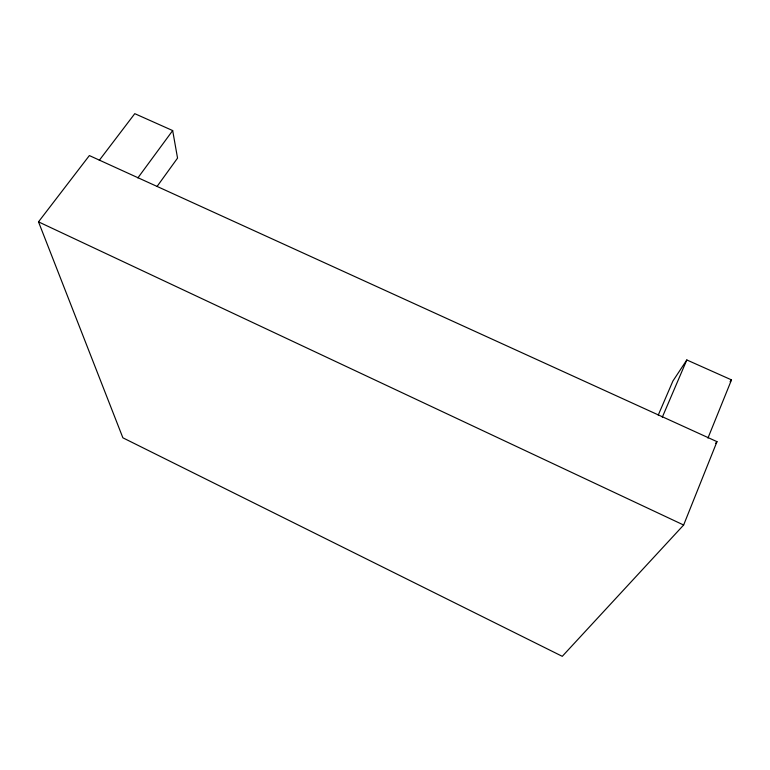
<?xml version="1.0" encoding="UTF-8"?>
<svg xmlns="http://www.w3.org/2000/svg" width="770" height="770" viewBox="0 0 770 770"><rect width="100%" height="100%" fill="white"/><g stroke="black" fill="none" stroke-linecap="round" stroke-linejoin="round"><path stroke-width="1.16" d="M683.635 525.024L716.986 441.662L89.368 155.569L38.5 221.856L122.882 437.812L562.273 656.329L683.635 525.024L38.5 221.856M707.948 438.092L731.5 379.889L686.821 359.956L672.903 381.034L658.235 415.126M662.296 417.215L686.821 359.956M157.138 186.35L177.543 158.11L172.673 130.573L134.779 113.671L99.291 160.324M137.869 177.909L172.673 130.573M730.076 381.747L731.5 379.889M715.455 443.51L716.986 441.662"/></g></svg>
